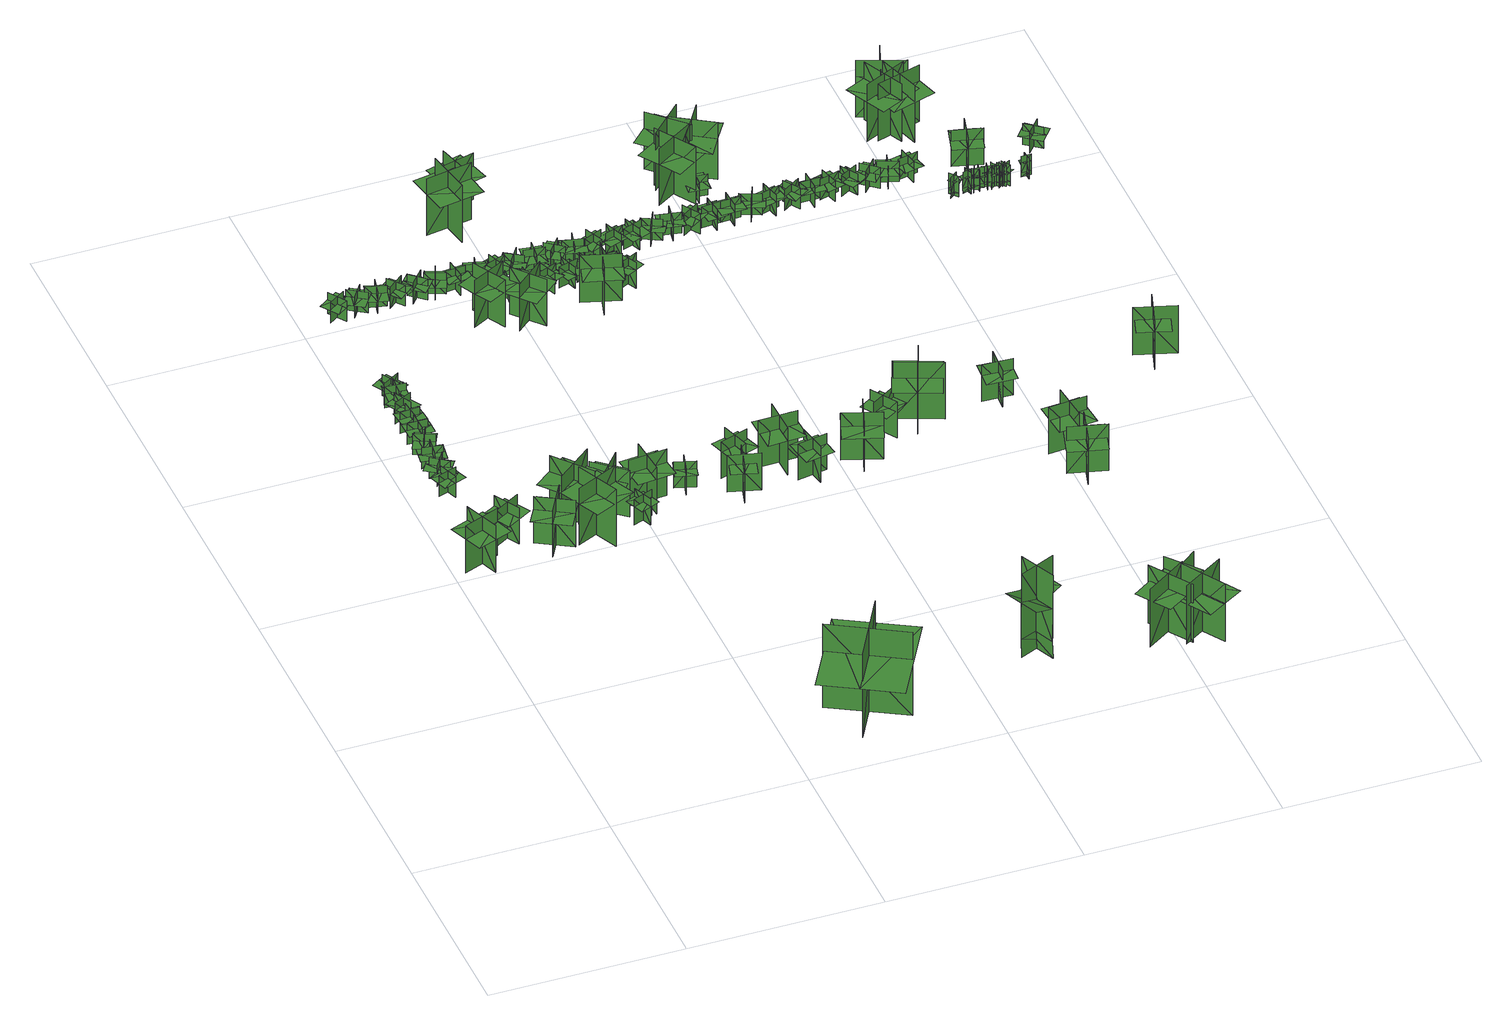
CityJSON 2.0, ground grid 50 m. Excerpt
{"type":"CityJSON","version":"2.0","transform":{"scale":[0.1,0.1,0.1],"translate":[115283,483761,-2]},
"CityObjects":{
"tree1":{"type":"SolitaryVegetationObject","geometry":[{"type":"MultiSurface","lod":"1","boundaries":[[[0,1,2]],[[0,2,3]],[[4,5,6]],[[4,6,7]],[[8,9,10]],[[8,10,11]],[[8,11,12]],[[8,12,13]]]}]},
"tree2":{"type":"SolitaryVegetationObject","geometry":[{"type":"MultiSurface","lod":"1","boundaries":[[[14,15,16]],[[14,16,17]],[[18,19,20]],[[18,20,21]],[[22,23,24]],[[22,24,25]],[[22,25,26]],[[22,26,27]]]}]},
"tree3":{"type":"SolitaryVegetationObject","geometry":[{"type":"MultiSurface","lod":"1","boundaries":[[[28,29,30]],[[28,30,31]],[[32,33,34]],[[32,34,35]],[[36,37,38]],[[36,38,39]],[[36,39,40]],[[36,40,41]]]}]},
"tree4":{"type":"SolitaryVegetationObject","geometry":[{"type":"MultiSurface","lod":"1","boundaries":[[[42,43,44]],[[42,44,45]],[[46,47,48]],[[46,48,49]],[[50,51,52]],[[50,52,53]],[[50,53,54]],[[50,54,55]]]}]},
"tree5":{"type":"SolitaryVegetationObject","geometry":[{"type":"MultiSurface","lod":"1","boundaries":[[[56,57,58]],[[56,58,59]],[[60,61,62]],[[60,62,63]],[[64,65,66]],[[64,66,67]],[[64,67,68]],[[64,68,69]]]}]},
"tree6":{"type":"SolitaryVegetationObject","geometry":[{"type":"MultiSurface","lod":"1","boundaries":[[[70,71,72]],[[70,72,73]],[[74,75,76]],[[74,76,77]],[[78,79,80]],[[78,80,81]],[[78,81,82]],[[78,82,83]]]}]},
"tree7":{"type":"SolitaryVegetationObject","geometry":[{"type":"MultiSurface","lod":"1","boundaries":[[[84,85,86]],[[84,86,87]],[[88,89,90]],[[88,90,91]],[[92,93,94]],[[92,94,95]],[[92,95,96]],[[92,96,97]]]}]},
"tree8":{"type":"SolitaryVegetationObject","geometry":[{"type":"MultiSurface","lod":"1","boundaries":[[[98,99,100]],[[98,100,101]],[[102,103,104]],[[102,104,105]],[[106,107,108]],[[106,108,109]],[[106,109,110]],[[106,110,111]]]}]},
"tree9":{"type":"SolitaryVegetationObject","geometry":[{"type":"MultiSurface","lod":"1","boundaries":[[[112,113,114]],[[112,114,115]],[[116,117,118]],[[116,118,119]],[[120,121,122]],[[120,122,123]],[[120,123,124]],[[120,124,125]]]}]},
"tree10":{"type":"SolitaryVegetationObject","geometry":[{"type":"MultiSurface","lod":"1","boundaries":[[[126,127,128]],[[126,128,129]],[[130,131,132]],[[130,132,133]],[[134,135,136]],[[134,136,137]],[[134,137,138]],[[134,138,139]]]}]},
"tree11":{"type":"SolitaryVegetationObject","geometry":[{"type":"MultiSurface","lod":"1","boundaries":[[[140,141,142]],[[140,142,143]],[[144,145,146]],[[144,146,147]],[[148,149,150]],[[148,150,151]],[[148,151,152]],[[148,152,153]]]}]},
"tree12":{"type":"SolitaryVegetationObject","geometry":[{"type":"MultiSurface","lod":"1","boundaries":[[[154,155,156]],[[154,156,157]],[[158,159,160]],[[158,160,161]],[[162,163,164]],[[162,164,165]],[[162,165,166]],[[162,166,167]]]}]},
"tree13":{"type":"SolitaryVegetationObject","geometry":[{"type":"MultiSurface","lod":"1","boundaries":[[[168,169,170]],[[168,170,171]],[[172,173,174]],[[172,174,175]],[[176,177,178]],[[176,178,179]],[[176,179,180]],[[176,180,181]]]}]},
"tree14":{"type":"SolitaryVegetationObject","geometry":[{"type":"MultiSurface","lod":"1","boundaries":[[[182,183,184]],[[182,184,185]],[[186,187,188]],[[186,188,189]],[[190,191,192]],[[190,192,193]],[[190,193,194]],[[190,194,195]]]}]},
"tree15":{"type":"SolitaryVegetationObject","geometry":[{"type":"MultiSurface","lod":"1","boundaries":[[[196,197,198]],[[196,198,199]],[[200,201,202]],[[200,202,203]],[[204,205,206]],[[204,206,207]],[[204,207,208]],[[204,208,209]]]}]},
"tree16":{"type":"SolitaryVegetationObject","geometry":[{"type":"MultiSurface","lod":"1","boundaries":[[[210,211,212]],[[210,212,213]],[[214,215,216]],[[214,216,217]],[[218,219,220]],[[218,220,221]],[[218,221,222]],[[218,222,223]]]}]},
"tree17":{"type":"SolitaryVegetationObject","geometry":[{"type":"MultiSurface","lod":"1","boundaries":[[[224,225,226]],[[224,226,227]],[[228,229,230]],[[228,230,231]],[[232,233,234]],[[232,234,235]],[[232,235,236]],[[232,236,237]]]}]},
"tree18":{"type":"SolitaryVegetationObject","geometry":[{"type":"MultiSurface","lod":"1","boundaries":[[[238,239,240]],[[238,240,241]],[[242,243,244]],[[242,244,245]],[[246,247,248]],[[246,248,249]],[[246,249,250]],[[246,250,251]]]}]},
"tree19":{"type":"SolitaryVegetationObject","geometry":[{"type":"MultiSurface","lod":"1","boundaries":[[[252,253,254]],[[252,254,255]],[[256,257,258]],[[256,258,259]],[[260,261,262]],[[260,262,263]],[[260,263,264]],[[260,264,265]]]}]},
"tree20":{"type":"SolitaryVegetationObject","geometry":[{"type":"MultiSurface","lod":"1","boundaries":[[[266,267,268]],[[266,268,269]],[[270,271,272]],[[270,272,273]],[[274,275,276]],[[274,276,277]],[[274,277,278]],[[274,278,279]]]}]},
"tree21":{"type":"SolitaryVegetationObject","geometry":[{"type":"MultiSurface","lod":"1","boundaries":[[[280,281,282]],[[280,282,283]],[[284,285,286]],[[284,286,287]],[[288,289,290]],[[288,290,291]],[[288,291,292]],[[288,292,293]]]}]},
"tree22":{"type":"SolitaryVegetationObject","geometry":[{"type":"MultiSurface","lod":"1","boundaries":[[[294,295,296]],[[294,296,297]],[[298,299,300]],[[298,300,301]],[[302,303,304]],[[302,304,305]],[[302,305,306]],[[302,306,307]]]}]},
"tree23":{"type":"SolitaryVegetationObject","geometry":[{"type":"MultiSurface","lod":"1","boundaries":[[[308,309,310]],[[308,310,311]],[[312,313,314]],[[312,314,315]],[[316,317,318]],[[316,318,319]],[[316,319,320]],[[316,320,321]]]}]},
"tree24":{"type":"SolitaryVegetationObject","geometry":[{"type":"MultiSurface","lod":"1","boundaries":[[[322,323,324]],[[322,324,325]],[[326,327,328]],[[326,328,329]],[[330,331,332]],[[330,332,333]],[[330,333,334]],[[330,334,335]]]}]},
"tree25":{"type":"SolitaryVegetationObject","geometry":[{"type":"MultiSurface","lod":"1","boundaries":[[[336,337,338]],[[336,338,339]],[[340,341,342]],[[340,342,343]],[[344,345,346]],[[344,346,347]],[[344,347,348]],[[344,348,349]]]}]},
"tree26":{"type":"SolitaryVegetationObject","geometry":[{"type":"MultiSurface","lod":"1","boundaries":[[[350,351,352]],[[350,352,353]],[[354,355,356]],[[354,356,357]],[[358,359,360]],[[358,360,361]],[[358,361,362]],[[358,362,363]]]}]},
"tree27":{"type":"SolitaryVegetationObject","geometry":[{"type":"MultiSurface","lod":"1","boundaries":[[[364,365,366]],[[364,366,367]],[[368,369,370]],[[368,370,371]],[[372,373,374]],[[372,374,375]],[[372,375,376]],[[372,376,377]]]}]},
"tree28":{"type":"SolitaryVegetationObject","geometry":[{"type":"MultiSurface","lod":"1","boundaries":[[[378,379,380]],[[378,380,381]],[[382,383,384]],[[382,384,385]],[[386,387,388]],[[386,388,389]],[[386,389,390]],[[386,390,391]]]}]},
"tree29":{"type":"SolitaryVegetationObject","geometry":[{"type":"MultiSurface","lod":"1","boundaries":[[[392,393,394]],[[392,394,395]],[[396,397,398]],[[396,398,399]],[[400,401,402]],[[400,402,403]],[[400,403,404]],[[400,404,405]]]}]},
"tree30":{"type":"SolitaryVegetationObject","geometry":[{"type":"MultiSurface","lod":"1","boundaries":[[[406,407,408]],[[406,408,409]],[[410,411,412]],[[410,412,413]],[[414,415,416]],[[414,416,417]],[[414,418,419]],[[414,419,415]]]}]},
"tree31":{"type":"SolitaryVegetationObject","geometry":[{"type":"MultiSurface","lod":"1","boundaries":[[[420,421,422]],[[420,422,423]],[[424,425,426]],[[424,426,427]],[[428,429,430]],[[428,430,431]],[[428,431,432]],[[428,432,433]]]}]},
"tree32":{"type":"SolitaryVegetationObject","geometry":[{"type":"MultiSurface","lod":"1","boundaries":[[[434,435,436]],[[434,436,437]],[[438,439,440]],[[438,440,441]],[[442,443,444]],[[442,444,445]],[[442,445,446]],[[442,446,447]]]}]},
"tree33":{"type":"SolitaryVegetationObject","geometry":[{"type":"MultiSurface","lod":"1","boundaries":[[[448,449,450]],[[448,450,451]],[[452,453,454]],[[452,454,455]],[[456,457,458]],[[456,458,459]],[[456,459,460]],[[456,460,461]]]}]},
"tree34":{"type":"SolitaryVegetationObject","geometry":[{"type":"MultiSurface","lod":"1","boundaries":[[[462,463,464]],[[462,464,465]],[[466,467,468]],[[466,468,469]],[[470,471,472]],[[470,472,473]],[[470,473,474]],[[470,474,475]]]}]},
"tree35":{"type":"SolitaryVegetationObject","geometry":[{"type":"MultiSurface","lod":"1","boundaries":[[[476,477,478]],[[476,478,479]],[[480,481,482]],[[480,482,483]],[[484,485,486]],[[484,486,487]],[[484,487,488]],[[484,488,489]]]}]},
"tree36":{"type":"SolitaryVegetationObject","geometry":[{"type":"MultiSurface","lod":"1","boundaries":[[[490,491,492]],[[490,492,493]],[[494,495,496]],[[494,496,497]],[[498,499,500]],[[498,500,501]],[[498,501,502]],[[498,502,503]]]}]},
"tree37":{"type":"SolitaryVegetationObject","geometry":[{"type":"MultiSurface","lod":"1","boundaries":[[[504,505,506]],[[504,506,507]],[[508,509,510]],[[508,510,511]],[[512,513,514]],[[512,514,515]],[[512,515,516]],[[512,516,517]]]}]},
"tree38":{"type":"SolitaryVegetationObject","geometry":[{"type":"MultiSurface","lod":"1","boundaries":[[[518,519,520]],[[518,520,521]],[[522,523,524]],[[522,524,525]],[[526,527,528]],[[526,528,529]],[[526,529,530]],[[526,530,531]]]}]},
"tree39":{"type":"SolitaryVegetationObject","geometry":[{"type":"MultiSurface","lod":"1","boundaries":[[[532,533,534]],[[532,534,535]],[[536,537,538]],[[536,538,539]],[[540,541,542]],[[540,542,543]],[[540,543,544]],[[540,544,545]]]}]},
"tree40":{"type":"SolitaryVegetationObject","geometry":[{"type":"MultiSurface","lod":"1","boundaries":[[[546,547,548]],[[546,548,549]],[[550,551,552]],[[550,552,553]],[[554,555,556]],[[554,556,557]],[[554,557,558]],[[554,558,559]]]}]},
"tree41":{"type":"SolitaryVegetationObject","geometry":[{"type":"MultiSurface","lod":"1","boundaries":[[[560,561,562]],[[560,562,563]],[[564,565,566]],[[564,566,567]],[[568,569,570]],[[568,570,571]],[[568,571,572]],[[568,572,573]]]}]},
"tree42":{"type":"SolitaryVegetationObject","geometry":[{"type":"MultiSurface","lod":"1","boundaries":[[[574,575,576]],[[574,576,577]],[[578,579,580]],[[578,580,581]],[[582,583,579]],[[582,579,578]],[[584,585,575]],[[584,575,574]],[[586,587,588]],[[586,588,589]],[[590,591,592]],[[590,592,593]]]}]},
"tree43":{"type":"SolitaryVegetationObject","geometry":[{"type":"MultiSurface","lod":"1","boundaries":[[[594,595,596]],[[594,596,597]],[[598,599,600]],[[598,600,601]],[[602,603,604]],[[602,604,605]],[[602,605,606]],[[602,606,607]]]}]},
"tree44":{"type":"SolitaryVegetationObject","geometry":[{"type":"MultiSurface","lod":"1","boundaries":[[[608,609,610]],[[608,610,611]],[[612,613,614]],[[612,614,615]],[[616,617,618]],[[616,618,619]],[[616,619,620]],[[616,620,621]]]}]},
"tree45":{"type":"SolitaryVegetationObject","geometry":[{"type":"MultiSurface","lod":"1","boundaries":[[[622,623,624]],[[622,624,625]],[[626,627,628]],[[626,628,629]],[[630,631,632]],[[630,632,633]],[[630,633,634]],[[630,634,635]]]}]},
"tree46":{"type":"SolitaryVegetationObject","geometry":[{"type":"MultiSurface","lod":"1","boundaries":[[[636,637,638]],[[636,638,639]],[[640,641,642]],[[640,642,643]],[[644,645,646]],[[644,646,647]],[[644,647,648]],[[644,648,649]]]}]},
"tree47":{"type":"SolitaryVegetationObject","geometry":[{"type":"MultiSurface","lod":"1","boundaries":[[[650,651,652]],[[650,652,653]],[[654,655,656]],[[654,656,657]],[[658,659,660]],[[658,660,661]],[[658,661,662]],[[658,662,663]]]}]},
"tree48":{"type":"SolitaryVegetationObject","geometry":[{"type":"MultiSurface","lod":"1","boundaries":[[[664,665,666]],[[664,666,667]],[[668,669,670]],[[668,670,671]],[[672,673,674]],[[672,674,675]],[[672,675,676]],[[672,676,677]]]}]},
"tree49":{"type":"SolitaryVegetationObject","geometry":[{"type":"MultiSurface","lod":"1","boundaries":[[[678,679,680]],[[678,680,681]],[[682,683,684]],[[682,684,685]],[[686,687,688]],[[686,688,689]],[[686,689,690]],[[686,690,691]]]}]},
"tree50":{"type":"SolitaryVegetationObject","geometry":[{"type":"MultiSurface","lod":"1","boundaries":[[[692,693,694]],[[692,694,695]],[[696,697,698]],[[696,698,699]],[[700,701,702]],[[700,702,703]],[[700,703,704]],[[700,704,705]]]}]},
"tree51":{"type":"SolitaryVegetationObject","geometry":[{"type":"MultiSurface","lod":"1","boundaries":[[[706,707,708]],[[706,708,709]],[[710,711,712]],[[710,712,713]],[[714,715,716]],[[714,716,717]],[[714,717,718]],[[714,718,719]]]}]},
"tree52":{"type":"SolitaryVegetationObject","geometry":[{"type":"MultiSurface","lod":"1","boundaries":[[[720,721,722]],[[720,722,723]],[[724,725,726]],[[724,726,727]],[[728,729,730]],[[728,730,731]],[[728,731,732]],[[728,732,733]]]}]},
"tree53":{"type":"SolitaryVegetationObject","geometry":[{"type":"MultiSurface","lod":"1","boundaries":[[[734,735,736]],[[734,736,737]],[[738,739,740]],[[738,740,741]],[[742,743,744]],[[742,744,745]],[[742,745,746]],[[742,746,747]]]}]},
"tree54":{"type":"SolitaryVegetationObject","geometry":[{"type":"MultiSurface","lod":"1","boundaries":[[[748,749,750]],[[748,750,751]],[[752,753,754]],[[752,754,755]],[[756,757,758]],[[756,758,759]],[[756,759,760]],[[756,760,761]]]}]},
"tree55":{"type":"SolitaryVegetationObject","geometry":[{"type":"MultiSurface","lod":"1","boundaries":[[[762,763,764]],[[762,764,765]],[[766,767,768]],[[766,768,769]],[[770,771,772]],[[770,772,773]],[[770,773,774]],[[770,774,775]]]}]},
"tree56":{"type":"SolitaryVegetationObject","geometry":[{"type":"MultiSurface","lod":"1","boundaries":[[[776,777,778]],[[776,778,779]],[[780,781,782]],[[780,782,783]],[[784,785,786]],[[784,786,787]],[[784,787,788]],[[784,788,789]]]}]},
"tree57":{"type":"SolitaryVegetationObject","geometry":[{"type":"MultiSurface","lod":"1","boundaries":[[[790,791,792]],[[790,792,793]],[[794,795,796]],[[794,796,797]],[[798,799,800]],[[798,800,801]],[[798,802,803]],[[798,803,799]]]}]},
"tree58":{"type":"SolitaryVegetationObject","geometry":[{"type":"MultiSurface","lod":"1","boundaries":[[[804,805,806]],[[804,806,807]],[[808,809,810]],[[808,810,811]],[[812,813,814]],[[812,814,815]],[[812,815,816]],[[812,816,817]]]}]},
"tree59":{"type":"SolitaryVegetationObject","geometry":[{"type":"MultiSurface","lod":"1","boundaries":[[[818,819,820]],[[818,820,821]],[[822,823,824]],[[822,824,825]],[[826,827,828]],[[826,828,829]],[[826,829,830]],[[826,830,831]]]}]},
"tree60":{"type":"SolitaryVegetationObject","geometry":[{"type":"MultiSurface","lod":"1","boundaries":[[[832,833,834]],[[832,834,835]],[[836,837,838]],[[836,838,839]],[[840,841,842]],[[840,842,843]],[[840,841,844]],[[840,844,845]]]}]},
"tree61":{"type":"SolitaryVegetationObject","geometry":[{"type":"MultiSurface","lod":"1","boundaries":[[[846,847,848]],[[846,848,849]],[[850,851,852]],[[850,852,853]],[[854,855,856]],[[854,856,857]],[[854,857,858]],[[854,858,859]]]}]},
"tree62":{"type":"SolitaryVegetationObject","geometry":[{"type":"MultiSurface","lod":"1","boundaries":[[[860,861,862]],[[860,862,863]],[[864,865,866]],[[864,866,867]],[[868,869,870]],[[868,870,871]],[[868,869,872]],[[868,872,873]]]}]},
"tree63":{"type":"SolitaryVegetationObject","geometry":[{"type":"MultiSurface","lod":"1","boundaries":[[[874,875,876]],[[874,876,877]],[[878,879,880]],[[878,880,881]],[[882,883,884]],[[882,884,885]],[[882,885,886]],[[882,886,887]]]}]},
"tree64":{"type":"SolitaryVegetationObject","geometry":[{"type":"MultiSurface","lod":"1","boundaries":[[[888,889,890]],[[888,890,891]],[[892,893,894]],[[892,894,895]],[[896,897,898]],[[896,898,899]],[[896,899,900]],[[896,900,901]]]}]},
"tree65":{"type":"SolitaryVegetationObject","geometry":[{"type":"MultiSurface","lod":"1","boundaries":[[[902,903,904]],[[902,904,905]],[[906,907,908]],[[906,908,909]],[[910,911,912]],[[910,912,913]],[[910,913,914]],[[910,914,915]]]}]},
"tree66":{"type":"SolitaryVegetationObject","geometry":[{"type":"MultiSurface","lod":"1","boundaries":[[[916,917,918]],[[916,918,919]],[[920,921,922]],[[920,922,923]],[[924,925,926]],[[924,926,927]],[[924,927,928]],[[924,928,929]]]}]},
"tree67":{"type":"SolitaryVegetationObject","geometry":[{"type":"MultiSurface","lod":"1","boundaries":[[[930,931,932]],[[930,932,933]],[[934,935,936]],[[934,936,937]],[[938,939,940]],[[938,940,941]],[[938,941,942]],[[938,942,943]]]}]},
"tree68":{"type":"SolitaryVegetationObject","geometry":[{"type":"MultiSurface","lod":"1","boundaries":[[[944,945,946]],[[944,946,947]],[[948,949,950]],[[948,950,951]],[[952,953,954]],[[952,954,955]],[[952,955,956]],[[952,956,957]]]}]},
"tree69":{"type":"SolitaryVegetationObject","geometry":[{"type":"MultiSurface","lod":"1","boundaries":[[[958,959,960]],[[958,960,961]],[[962,963,964]],[[962,964,965]],[[966,967,968]],[[966,968,969]],[[966,969,970]],[[966,970,971]]]}]},
"tree70":{"type":"SolitaryVegetationObject","geometry":[{"type":"MultiSurface","lod":"1","boundaries":[[[972,973,974]],[[972,974,975]],[[976,977,978]],[[976,978,979]],[[980,981,982]],[[980,982,983]],[[980,983,984]],[[980,984,985]]]}]},
"tree71":{"type":"SolitaryVegetationObject","geometry":[{"type":"MultiSurface","lod":"1","boundaries":[[[986,987,988]],[[986,988,989]],[[990,991,992]],[[990,992,993]],[[994,995,996]],[[994,996,997]],[[994,997,998]],[[994,998,999]]]}]},
"tree72":{"type":"SolitaryVegetationObject","geometry":[{"type":"MultiSurface","lod":"1","boundaries":[[[1000,1001,1002]],[[1000,1002,1003]],[[1004,1005,1006]],[[1004,1006,1007]],[[1008,1009,1010]],[[1008,1010,1011]],[[1008,1011,1012]],[[1008,1012,1013]]]}]},
"tree73":{"type":"SolitaryVegetationObject","geometry":[{"type":"MultiSurface","lod":"1","boundaries":[[[1014,1015,1016]],[[1014,1016,1017]],[[1018,1019,1020]],[[1018,1020,1021]],[[1022,1023,1024]],[[1022,1024,1025]],[[1022,1025,1026]],[[1022,1026,1027]]]}]},
"tree74":{"type":"SolitaryVegetationObject","geometry":[{"type":"MultiSurface","lod":"1","boundaries":[[[1028,1029,1030]],[[1028,1030,1031]],[[1032,1033,1034]],[[1032,1034,1035]],[[1036,1037,1038]],[[1036,1038,1039]],[[1036,1039,1040]],[[1036,1040,1041]]]}]},
"tree75":{"type":"SolitaryVegetationObject","geometry":[{"type":"MultiSurface","lod":"1","boundaries":[[[1042,1043,1044]],[[1042,1044,1045]],[[1046,1047,1048]],[[1046,1048,1049]],[[1050,1051,1052]],[[1050,1052,1053]],[[1050,1053,1054]],[[1050,1054,1055]]]}]},
"tree76":{"type":"SolitaryVegetationObject","geometry":[{"type":"MultiSurface","lod":"1","boundaries":[[[1056,1057,1058]],[[1056,1058,1059]],[[1060,1061,1062]],[[1060,1062,1063]],[[1064,1065,1066]],[[1064,1066,1067]],[[1064,1067,1068]],[[1064,1068,1069]]]}]},
"tree77":{"type":"SolitaryVegetationObject","geometry":[{"type":"MultiSurface","lod":"1","boundaries":[[[1070,1071,1072]],[[1070,1072,1073]],[[1074,1075,1076]],[[1074,1076,1077]],[[1078,1079,1080]],[[1078,1080,1081]],[[1078,1081,1082]],[[1078,1082,1083]]]}]},
"tree78":{"type":"SolitaryVegetationObject","geometry":[{"type":"MultiSurface","lod":"1","boundaries":[[[1084,1085,1086]],[[1084,1086,1087]],[[1088,1089,1090]],[[1088,1090,1091]],[[1092,1093,1094]],[[1092,1094,1095]],[[1092,1095,1096]],[[1092,1096,1097]]]}]},
"tree79":{"type":"SolitaryVegetationObject","geometry":[{"type":"MultiSurface","lod":"1","boundaries":[[[1098,1099,1100]],[[1098,1100,1101]],[[1102,1103,1104]],[[1102,1104,1105]],[[1106,1107,1108]],[[1106,1108,1109]],[[1106,1109,1110]],[[1106,1110,1111]]]}]},
"tree80":{"type":"SolitaryVegetationObject","geometry":[{"type":"MultiSurface","lod":"1","boundaries":[[[1112,1113,1114]],[[1112,1114,1115]],[[1116,1117,1118]],[[1116,1118,1119]],[[1120,1121,1122]],[[1120,1122,1123]],[[1120,1123,1124]],[[1120,1124,1125]]]}]},
"tree81":{"type":"SolitaryVegetationObject","geometry":[{"type":"MultiSurface","lod":"1","boundaries":[[[1126,1127,1128]],[[1126,1128,1129]],[[1130,1131,1132]],[[1130,1132,1133]],[[1134,1135,1136]],[[1134,1136,1137]],[[1134,1138,1139]],[[1134,1139,1135]]]}]},
"tree82":{"type":"SolitaryVegetationObject","geometry":[{"type":"MultiSurface","lod":"1","boundaries":[[[1140,1141,1142]],[[1140,1142,1143]],[[1144,1145,1146]],[[1144,1146,1147]],[[1148,1149,1145]],[[1148,1145,1144]],[[1150,1151,1141]],[[1150,1141,1140]],[[1152,1153,1154]],[[1152,1154,1155]],[[1156,1157,1158]],[[1156,1158,1159]]]}]},
"tree83":{"type":"SolitaryVegetationObject","geometry":[{"type":"MultiSurface","lod":"1","boundaries":[[[1160,1161,1162]],[[1160,1162,1163]],[[1164,1165,1166]],[[1164,1166,1167]],[[1168,1169,1170]],[[1168,1170,1171]],[[1168,1171,1172]],[[1168,1172,1173]]]}]},
"tree84":{"type":"SolitaryVegetationObject","geometry":[{"type":"MultiSurface","lod":"1","boundaries":[[[1174,1175,1176]],[[1174,1176,1177]],[[1178,1179,1180]],[[1178,1180,1181]],[[1182,1183,1179]],[[1182,1179,1178]],[[1184,1185,1175]],[[1184,1175,1174]],[[1186,1187,1188]],[[1186,1188,1189]],[[1190,1191,1192]],[[1190,1192,1193]]]}]},
"tree85":{"type":"SolitaryVegetationObject","geometry":[{"type":"MultiSurface","lod":"1","boundaries":[[[1194,1195,1196]],[[1194,1196,1197]],[[1198,1199,1200]],[[1198,1200,1201]],[[1202,1203,1204]],[[1202,1204,1205]],[[1202,1205,1206]],[[1202,1206,1207]]]}]},
"tree86":{"type":"SolitaryVegetationObject","geometry":[{"type":"MultiSurface","lod":"1","boundaries":[[[1208,1209,1210]],[[1208,1210,1211]],[[1212,1213,1214]],[[1212,1214,1215]],[[1216,1217,1218]],[[1216,1218,1219]],[[1216,1219,1220]],[[1216,1220,1221]]]}]},
"tree87":{"type":"SolitaryVegetationObject","geometry":[{"type":"MultiSurface","lod":"1","boundaries":[[[1222,1223,1224]],[[1222,1224,1225]],[[1226,1227,1228]],[[1226,1228,1229]],[[1230,1231,1227]],[[1230,1227,1226]],[[1232,1233,1223]],[[1232,1223,1222]],[[1234,1235,1236]],[[1234,1236,1237]],[[1238,1239,1240]],[[1238,1240,1241]]]}]},
"tree88":{"type":"SolitaryVegetationObject","geometry":[{"type":"MultiSurface","lod":"1","boundaries":[[[1242,1243,1244]],[[1242,1244,1245]],[[1246,1247,1248]],[[1246,1248,1249]],[[1250,1251,1247]],[[1250,1247,1246]],[[1252,1253,1243]],[[1252,1243,1242]],[[1254,1255,1256]],[[1254,1256,1257]],[[1258,1259,1260]],[[1258,1260,1261]]]}]},
"tree89":{"type":"SolitaryVegetationObject","geometry":[{"type":"MultiSurface","lod":"1","boundaries":[[[1262,1263,1264]],[[1262,1264,1265]],[[1266,1267,1268]],[[1266,1268,1269]],[[1270,1271,1267]],[[1270,1267,1266]],[[1272,1273,1263]],[[1272,1263,1262]],[[1274,1275,1276]],[[1274,1276,1277]],[[1278,1279,1280]],[[1278,1280,1281]]]}]},
"tree90":{"type":"SolitaryVegetationObject","geometry":[{"type":"MultiSurface","lod":"1","boundaries":[[[1282,1283,1284]],[[1282,1284,1285]],[[1286,1287,1288]],[[1286,1288,1289]],[[1290,1291,1287]],[[1290,1287,1286]],[[1292,1293,1283]],[[1292,1283,1282]],[[1294,1295,1296]],[[1294,1296,1297]],[[1298,1299,1300]],[[1298,1300,1301]]]}]},
"tree91":{"type":"SolitaryVegetationObject","geometry":[{"type":"MultiSurface","lod":"1","boundaries":[[[1302,1303,1304]],[[1302,1304,1305]],[[1306,1307,1308]],[[1306,1308,1309]],[[1310,1311,1312]],[[1310,1312,1313]],[[1310,1313,1314]],[[1310,1314,1315]]]}]},
"tree92":{"type":"SolitaryVegetationObject","geometry":[{"type":"MultiSurface","lod":"1","boundaries":[[[1316,1317,1318]],[[1316,1318,1319]],[[1320,1321,1322]],[[1320,1322,1323]],[[1324,1325,1321]],[[1324,1321,1320]],[[1326,1327,1317]],[[1326,1317,1316]],[[1328,1329,1330]],[[1328,1330,1331]],[[1332,1333,1334]],[[1332,1334,1335]]]}]},
"tree93":{"type":"SolitaryVegetationObject","geometry":[{"type":"MultiSurface","lod":"1","boundaries":[[[1336,1337,1338]],[[1336,1338,1339]],[[1340,1341,1342]],[[1340,1342,1343]],[[1344,1345,1341]],[[1344,1341,1340]],[[1346,1347,1337]],[[1346,1337,1336]],[[1348,1349,1350]],[[1348,1350,1351]],[[1352,1353,1354]],[[1352,1354,1355]]]}]},
"tree94":{"type":"SolitaryVegetationObject","geometry":[{"type":"MultiSurface","lod":"1","boundaries":[[[1356,1357,1358]],[[1356,1358,1359]],[[1360,1361,1362]],[[1360,1362,1363]],[[1364,1365,1361]],[[1364,1361,1360]],[[1366,1367,1357]],[[1366,1357,1356]],[[1368,1369,1370]],[[1368,1370,1371]],[[1372,1373,1374]],[[1372,1374,1375]]]}]},
"tree95":{"type":"SolitaryVegetationObject","geometry":[{"type":"MultiSurface","lod":"1","boundaries":[[[1376,1377,1378]],[[1376,1378,1379]],[[1380,1381,1382]],[[1380,1382,1383]],[[1384,1385,1381]],[[1384,1381,1380]],[[1386,1387,1377]],[[1386,1377,1376]],[[1388,1389,1390]],[[1388,1390,1391]],[[1392,1393,1394]],[[1392,1394,1395]]]}]},
"tree96":{"type":"SolitaryVegetationObject","geometry":[{"type":"MultiSurface","lod":"1","boundaries":[[[1396,1397,1398]],[[1396,1398,1399]],[[1400,1401,1402]],[[1400,1402,1403]],[[1404,1405,1406]],[[1404,1406,1407]],[[1404,1407,1408]],[[1404,1408,1409]]]}]}
},
"vertices":[
[92,992,13],[56,1085,13],[56,1085,152],[92,992,152],[119,1052,13],[26,1016,13],[26,1016,152],[119,1052,152],[119,1052,113],[101,1098,113],[8,1063,113],[26,1016,113],[44,970,113],[137,1005,113],
[184,1076,11],[146,1143,11],[146,1143,118],[184,1076,118],[198,1126,11],[131,1087,11],[131,1087,118],[198,1126,118],[198,1126,88],[179,1159,88],[112,1121,88],[131,1087,88],[150,1053,88],[217,1092,88],
[90,1347,11],[90,1347,73],[108,1296,73],[108,1296,11],[122,1330,11],[122,1330,73],[74,1313,73],[74,1313,11],[130,1333,53],[121,1358,53],[61,1337,53],[69,1312,53],[78,1287,53],[139,1308,53],
[82,1349,12],[82,1349,74],[112,1394,74],[112,1394,12],[76,1385,12],[76,1385,74],[118,1356,74],[118,1356,12],[69,1389,54],[54,1367,54],[107,1331,54],[122,1354,54],[137,1376,54],[84,1412,54],
[93,1395,13],[93,1395,75],[101,1448,75],[101,1448,13],[72,1425,13],[72,1425,75],[123,1417,75],[123,1417,13],[64,1426,55],[60,1399,55],[124,1390,55],[128,1417,55],[132,1443,55],[68,1452,55],
[121,1459,14],[121,1459,76],[72,1482,76],[72,1482,14],[86,1448,14],[86,1448,76],[108,1494,76],[108,1494,14],[83,1441,56],[107,1429,56],[135,1487,56],[110,1499,56],[86,1510,56],[59,1452,56],
[100,1549,14],[100,1549,76],[100,1495,76],[100,1495,14],[125,1522,14],[125,1522,76],[73,1523,76],[73,1523,14],[133,1522,56],[133,1549,56],[69,1549,56],[69,1523,56],[69,1496,56],[133,1496,56],
[97,1597,13],[97,1597,75],[102,1544,75],[102,1544,13],[124,1574,13],[124,1574,75],[73,1569,75],[73,1569,13],[132,1575,55],[130,1601,55],[66,1595,55],[68,1568,55],[71,1542,55],[135,1548,55],
[239,1001,12],[288,1087,12],[288,1087,150],[239,1001,150],[303,1018,12],[217,1067,12],[217,1067,150],[303,1018,150],[303,1018,112],[328,1061,112],[241,1110,112],[217,1067,112],[192,1024,112],[279,975,112],
[123,1633,13],[123,1633,75],[76,1607,75],[76,1607,13],[112,1599,13],[112,1599,75],[87,1644,75],[87,1644,13],[116,1592,54],[140,1605,54],[108,1661,54],[85,1648,54],[62,1635,54],[93,1579,54],
[128,1671,12],[128,1671,74],[75,1675,74],[75,1675,12],[100,1648,12],[100,1648,74],[104,1699,74],[104,1699,12],[99,1640,54],[126,1638,54],[131,1702,54],[105,1704,54],[78,1706,54],[73,1642,54],
[80,1692,7],[80,1692,69],[125,1720,69],[125,1720,7],[89,1727,7],[89,1727,69],[116,1683,69],[116,1683,7],[84,1734,49],[62,1720,49],[95,1665,49],[118,1679,49],[141,1693,49],[107,1748,49],
[292,1081,9],[386,1158,9],[386,1158,178],[292,1081,178],[373,1073,9],[295,1166,9],[295,1166,178],[373,1073,178],[373,1073,131],[420,1112,131],[342,1205,131],[295,1166,131],[248,1128,131],[326,1034,131],
[342,1098,11],[393,987,11],[393,987,180],[342,1098,180],[314,1022,11],[424,1073,11],[424,1073,180],[314,1022,180],[314,1022,133],[339,967,133],[450,1018,133],[424,1073,133],[398,1128,133],[288,1077,133],
[82,2065,8],[82,2065,70],[112,2020,70],[112,2020,8],[117,2057,8],[117,2057,70],[75,2028,70],[75,2028,8],[124,2062,49],[109,2084,49],[56,2048,49],[71,2025,49],[86,2003,49],[139,2040,49],
[170,2031,9],[170,2031,71],[125,2061,71],[125,2061,9],[134,2025,9],[134,2025,71],[163,2067,71],[163,2067,9],[130,2018,51],[152,2003,51],[188,2056,51],[166,2071,51],[144,2086,51],[107,2033,51],
[388,1148,8],[464,1083,8],[464,1083,147],[388,1148,147],[393,1082,8],[458,1158,8],[458,1158,147],[393,1082,147],[393,1082,108],[431,1050,108],[495,1125,108],[458,1158,108],[420,1190,108],[355,1114,108],
[806,117,23],[806,117,271],[620,223,271],[620,223,23],[666,82,23],[666,82,271],[767,261,271],[767,261,23],[650,54,191],[743,1,191],[870,224,191],[777,277,191],[683,330,191],[557,107,191],
[496,1028,16],[475,1079,16],[475,1079,93],[496,1028,93],[511,1062,16],[459,1041,16],[459,1041,93],[511,1062,93],[511,1062,71],[500,1088,71],[449,1067,71],[459,1041,71],[470,1015,71],[521,1036,71],
[221,2039,10],[221,2039,72],[169,2052,72],[169,2052,10],[190,2021,10],[190,2021,72],[202,2071,72],[202,2071,10],[188,2013,51],[214,2006,51],[229,2069,51],[203,2075,51],[178,2082,51],[162,2020,51],
[225,2030,9],[225,2030,71],[266,2063,71],[266,2063,9],[229,2066,9],[229,2066,71],[261,2025,71],[261,2025,9],[224,2072,50],[203,2055,50],[243,2005,50],[264,2022,50],[285,2039,50],[245,2089,50],
[519,1171,9],[528,1071,9],[528,1071,147],[519,1171,147],[476,1120,9],[575,1129,9],[575,1129,147],[476,1120,147],[476,1120,108],[481,1070,108],[580,1079,108],[575,1129,108],[570,1179,108],[471,1169,108],
[282,2027,8],[282,2027,70],[316,2068,70],[316,2068,8],[280,2063,8],[280,2063,70],[319,2030,70],[319,2030,8],[273,2068,50],[256,2048,50],[305,2006,50],[323,2027,50],[340,2047,50],[291,2089,50],
[369,2037,7],[369,2037,69],[320,2057,69],[320,2057,7],[336,2024,7],[336,2024,69],[355,2072,69],[355,2072,7],[333,2016,49],[358,2007,49],[381,2066,49],[357,2076,49],[332,2086,49],[308,2026,49],
[630,1162,13],[616,1108,13],[616,1108,90],[630,1162,90],[598,1144,13],[651,1129,13],[651,1129,90],[598,1144,90],[598,1144,68],[591,1117,68],[644,1102,68],[651,1129,68],[659,1155,68],[606,1170,68],
[407,1962,3],[454,1874,3],[454,1874,142],[407,1962,142],[387,1898,3],[475,1945,3],[475,1945,142],[387,1898,142],[387,1898,103],[411,1854,103],[498,1901,103],[475,1945,103],[451,1989,103],[364,1942,103],
[393,2073,6],[393,2073,68],[399,2020,68],[399,2020,6],[421,2050,6],[421,2050,68],[369,2044,68],[369,2044,6],[428,2051,48],[425,2078,48],[362,2070,48],[365,2044,48],[368,2017,48],[432,2025,48],
[430,1989,8],[430,1989,70],[462,1946,70],[462,1946,8],[466,1983,8],[466,1983,70],[424,1952,70],[424,1952,8],[472,1988,50],[456,2009,50],[405,1971,50],[421,1949,50],[436,1928,50],[488,1966,50],
[422,2054,4],[422,2054,66],[474,2041,66],[474,2041,4],[453,2072,4],[453,2072,66],[440,2022,66],[440,2022,4],[455,2080,46],[429,2087,46],[413,2024,46],[439,2018,46],[465,2011,46],[481,2073,46],
[732,1027,16],[754,1106,16],[754,1106,125],[732,1027,125],[788,1060,16],[709,1081,16],[709,1081,125],[788,1060,125],[734,1034,97],[754,1106,97],[722,1115,97],[702,1042,97],[765,1025,97],[785,1098,97],
[480,1847,3],[556,1912,3],[556,1912,142],[480,1847,142],[546,1842,3],[482,1917,3],[482,1917,142],[546,1842,142],[546,1842,103],[584,1874,103],[519,1950,103],[482,1917,103],[444,1885,103],[509,1809,103],
[499,1994,9],[499,1994,71],[494,1940,71],[494,1940,9],[522,1965,9],[522,1965,71],[470,1970,71],[470,1970,9],[529,1965,51],[532,1991,51],[468,1997,51],[466,1971,51],[463,1944,51],[527,1938,51],
[789,1162,14],[715,1138,14],[715,1138,122],[789,1162,122],[743,1186,14],[767,1112,14],[767,1112,122],[743,1186,122],[743,1186,92],[706,1174,92],[730,1100,92],[767,1112,92],[804,1124,92],[780,1198,92],
[472,2038,5],[472,2038,67],[522,2057,67],[522,2057,5],[488,2071,5],[488,2071,67],[505,2023,67],[505,2023,5],[485,2078,46],[460,2069,46],[482,2009,46],[507,2018,46],[532,2027,46],[510,2088,46],
[519,1966,9],[519,1966,71],[572,1968,71],[572,1968,9],[543,1992,9],[543,1992,71],[546,1940,71],[546,1940,9],[543,2000,50],[516,1999,50],[519,1934,50],[546,1936,50],[573,1937,50],[570,2001,50],
[451,2325,9],[473,2205,9],[473,2205,178],[451,2325,178],[405,2259,9],[525,2280,9],[525,2280,178],[405,2259,178],[405,2259,131],[416,2199,131],[535,2221,131],[525,2280,131],[514,2340,131],[394,2319,131],
[558,2073,4],[558,2073,66],[529,2028,66],[529,2028,4],[565,2037,4],[565,2037,66],[521,2065,66],[521,2065,4],[571,2033,46],[586,2055,46],[532,2090,46],[518,2068,46],[503,2046,46],[557,2011,46],
[573,1961,7],[573,1961,69],[623,1981,69],[623,1981,7],[588,1994,7],[588,1994,69],[607,1946,69],[607,1946,7],[585,2002,49],[560,1992,49],[584,1932,49],[609,1942,49],[634,1952,49],[610,2012,49],
[492,2379,11],[518,2283,11],[518,2283,150],[492,2379,150],[459,2321,11],[555,2347,11],[555,2347,150],[459,2321,150],[459,2321,111],[472,2273,111],[568,2299,111],[555,2347,111],[542,2396,111],[446,2370,111],
[913,1152,11],[813,1149,11],[813,1149,150],[913,1152,150],[865,1197,11],[868,1098,11],[868,1098,150],[865,1197,150],[865,1197,111],[815,1196,111],[818,1096,111],[868,1098,111],[918,1099,111],[915,1199,111],
[569,2056,4],[569,2056,66],[622,2050,66],[622,2050,4],[598,2078,4],[598,2078,66],[592,2027,66],[592,2027,4],[599,2086,46],[572,2089,46],[565,2025,46],[591,2022,46],[618,2019,46],[625,2083,46],
[1190,203,75],[1148,298,75],[1150,299,269],[1192,204,269],[1219,276,75],[1124,235,75],[1124,234,269],[1219,276,269],[1219,276,23],[1124,234,23],[1192,204,23],[1150,299,23],[1191,204,170],[1149,299,170],[1101,277,189],[1143,183,189],[1155,286,200],[1187,215,200],[1223,231,211],[1191,302,211],
[928,1038,15],[914,1114,15],[914,1114,122],[928,1038,122],[958,1080,15],[881,1066,15],[881,1066,122],[958,1080,122],[958,1080,92],[951,1118,92],[875,1105,92],[881,1066,92],[888,1028,92],[964,1042,92],
[676,1980,6],[676,1980,68],[625,1964,68],[625,1964,6],[659,1949,6],[659,1949,68],[643,1998,68],[643,1998,6],[661,1941,48],[687,1949,48],[667,2010,48],[641,2002,48],[616,1994,48],[636,1933,48],
[625,2069,4],[625,2069,66],[668,2036,66],[668,2036,4],[661,2073,4],[661,2073,66],[630,2032,66],[630,2032,4],[666,2079,46],[645,2095,46],[606,2044,46],[627,2028,46],[648,2012,46],[687,2063,46],
[747,1871,3],[651,1899,3],[651,1899,142],[747,1871,142],[715,1930,3],[688,1834,3],[688,1834,142],[715,1930,142],[715,1930,103],[667,1944,103],[640,1848,103],[688,1834,103],[735,1820,103],[763,1916,103],
[703,1949,6],[703,1949,68],[689,2000,68],[689,2000,6],[672,1968,6],[672,1968,68],[722,1981,68],[722,1981,6],[664,1965,48],[671,1940,48],[733,1956,48],[726,1982,48],[720,2008,48],[658,1991,48],
[700,2078,4],[700,2078,66],[688,2026,66],[688,2026,4],[719,2048,4],[719,2048,66],[668,2059,66],[668,2059,4],[726,2046,46],[732,2072,46],[670,2086,46],[664,2060,46],[658,2034,46],[721,2020,46],
[747,1946,6],[747,1946,68],[745,2000,68],[745,2000,6],[721,1972,6],[721,1972,68],[773,1973,68],[773,1973,6],[713,1971,48],[714,1945,48],[778,1946,48],[777,1973,48],[777,2000,48],[712,1998,48],
[759,1912,4],[808,1937,4],[808,1937,81],[759,1912,81],[794,1900,4],[769,1950,4],[769,1950,81],[794,1900,81],[794,1900,59],[818,1913,59],[794,1962,59],[769,1950,59],[744,1937,59],[769,1888,59],
[735,2078,5],[735,2078,67],[756,2029,67],[756,2029,5],[768,2065,5],[768,2065,67],[721,2044,67],[721,2044,5],[776,2068,46],[765,2092,46],[706,2067,46],[717,2042,46],[728,2018,46],[786,2043,46],
[1038,1042,14],[1070,1136,14],[1070,1136,153],[1038,1042,153],[1098,1071,14],[1003,1103,14],[1003,1103,153],[1098,1071,153],[1098,1071,114],[1113,1119,114],[1019,1150,114],[1003,1103,114],[987,1056,114],[1082,1024,114],
[806,2030,5],[806,2030,67],[787,2080,67],[787,2080,5],[773,2046,5],[773,2046,67],[821,2064,67],[821,2064,5],[766,2043,47],[775,2018,47],[835,2040,47],[826,2065,47],[816,2090,47],[756,2068,47],
[870,2065,6],[870,2065,68],[819,2047,68],[819,2047,6],[854,2033,6],[854,2033,68],[836,2081,68],[836,2081,6],[856,2025,48],[882,2035,48],[860,2095,48],[835,2086,48],[809,2077,48],[831,2016,48],
[1115,1202,12],[1157,1136,12],[1157,1136,120],[1115,1202,120],[1104,1151,12],[1169,1193,12],[1169,1193,120],[1104,1151,120],[1104,1151,90],[1124,1119,90],[1190,1160,90],[1169,1193,90],[1148,1226,90],[1083,1184,90],
[906,2083,6],[906,2083,68],[882,2035,68],[882,2035,6],[917,2048,6],[917,2048,68],[871,2071,68],[871,2071,6],[924,2044,48],[936,2068,48],[879,2097,48],[867,2073,48],[855,2049,48],[912,2021,48],
[1421,165,21],[1529,237,21],[1529,237,193],[1421,165,193],[1522,146,21],[1450,253,21],[1450,253,193],[1522,146,193],[1431,171,149],[1529,237,149],[1501,280,149],[1402,213,149],[1459,128,149],[1558,194,149],
[939,2036,7],[939,2036,69],[948,2089,69],[948,2089,7],[918,2066,7],[918,2066,69],[969,2057,69],[969,2057,7],[910,2067,48],[906,2041,48],[969,2030,48],[974,2057,48],[978,2083,48],[915,2094,48],
[1176,1210,11],[1289,1165,11],[1289,1165,180],[1176,1210,180],[1208,1135,11],[1253,1248,11],[1253,1248,180],[1208,1135,180],[1208,1135,133],[1264,1112,133],[1309,1226,133],[1253,1248,133],[1196,1270,133],[1151,1157,133],
[1523,228,24],[1592,118,24],[1592,118,196],[1523,228,196],[1504,142,24],[1613,211,24],[1613,211,196],[1504,142,196],[1520,225,138],[1588,116,138],[1643,150,138],[1574,260,138],[1544,88,138],[1475,198,138],
[979,2082,7],[979,2082,69],[1007,2037,69],[1007,2037,7],[1014,2074,7],[1014,2074,69],[970,2046,69],[970,2046,7],[1021,2078,48],[1007,2101,48],[952,2067,48],[966,2044,48],[981,2021,48],[1035,2055,48],
[1582,300,22],[1500,233,22],[1500,233,163],[1582,300,163],[1510,307,22],[1578,225,22],[1578,225,163],[1510,307,163],[1579,303,116],[1498,235,116],[1532,195,116],[1613,262,116],[1471,268,116],[1552,336,116],
[1073,2064,6],[1073,2064,68],[1020,2059,68],[1020,2059,6],[1050,2037,6],[1050,2037,68],[1044,2088,68],[1044,2088,6],[1050,2029,48],[1077,2032,48],[1070,2095,48],[1044,2092,48],[1017,2090,48],[1024,2026,48],
[974,2251,8],[1039,2148,8],[1039,2148,177],[974,2251,177],[956,2172,8],[1058,2237,8],[1058,2237,177],[956,2172,177],[956,2172,130],[989,2120,130],[1091,2186,130],[1058,2237,130],[1026,2288,130],[923,2223,130],
[1054,2315,9],[969,2228,9],[969,2228,178],[1054,2315,178],[973,2315,9],[1060,2230,9],[1060,2230,178],[973,2315,178],[973,2315,130],[930,2271,130],[1017,2186,130],[1060,2230,130],[1102,2273,130],[1015,2358,130],
[1024,2176,7],[1024,2176,69],[1077,2171,69],[1077,2171,7],[1052,2198,7],[1052,2198,69],[1047,2147,69],[1047,2147,7],[1053,2206,49],[1026,2208,49],[1020,2145,49],[1047,2142,49],[1074,2140,49],[1079,2204,49],
[1094,2037,7],[1094,2037,69],[1092,2090,69],[1092,2090,7],[1068,2062,7],[1068,2062,69],[1119,2064,69],[1119,2064,7],[1060,2062,49],[1061,2035,49],[1125,2037,49],[1124,2064,49],[1123,2091,49],[1059,2089,49],
[1097,2297,9],[1031,2195,9],[1031,2195,178],[1097,2297,178],[1017,2280,9],[1120,2215,9],[1120,2215,178],[1017,2280,178],[1017,2280,131],[985,2229,131],[1087,2163,131],[1120,2215,131],[1153,2266,131],[1050,2331,131],
[1157,2087,7],[1157,2087,69],[1136,2037,69],[1136,2037,7],[1170,2053,7],[1170,2053,69],[1122,2073,69],[1122,2073,7],[1177,2050,49],[1188,2075,49],[1128,2099,49],[1118,2075,49],[1108,2050,49],[1167,2025,49],
[1482,872,8],[1578,847,8],[1578,847,146],[1482,872,146],[1515,815,8],[1540,911,8],[1540,911,146],[1515,815,146],[1515,815,107],[1563,802,107],[1588,898,107],[1540,911,107],[1492,924,107],[1466,828,107],
[1432,1159,12],[1436,1236,12],[1436,1236,120],[1432,1159,120],[1471,1193,12],[1393,1197,12],[1393,1197,120],[1471,1193,120],[1471,1193,89],[1473,1232,89],[1396,1236,89],[1393,1197,89],[1391,1159,89],[1469,1154,89],
[1568,964,10],[1469,955,10],[1469,955,148],[1568,964,148],[1518,1007,10],[1527,908,10],[1527,908,148],[1518,1007,148],[1518,1007,109],[1468,1003,109],[1477,903,109],[1527,908,109],[1576,913,109],[1567,1012,109],
[1199,2038,7],[1199,2038,69],[1186,2090,69],[1186,2090,7],[1168,2057,7],[1168,2057,69],[1218,2070,69],[1218,2070,7],[1160,2055,49],[1167,2029,49],[1229,2045,49],[1223,2071,49],[1216,2097,49],[1154,2081,49],
[1225,2050,7],[1225,2050,69],[1270,2080,69],[1270,2080,7],[1233,2086,7],[1233,2086,69],[1261,2043,69],[1261,2043,7],[1229,2092,49],[1206,2078,49],[1242,2024,49],[1264,2039,49],[1286,2054,49],[1251,2107,49],
[1294,2091,7],[1294,2091,69],[1295,2037,69],[1295,2037,7],[1320,2065,7],[1320,2065,69],[1268,2064,69],[1268,2064,7],[1328,2065,48],[1327,2092,48],[1263,2091,48],[1264,2064,48],[1264,2038,48],[1328,2039,48],
[1317,2059,6],[1317,2059,68],[1369,2074,68],[1369,2074,6],[1335,2090,6],[1335,2090,68],[1349,2041,68],[1349,2041,6],[1333,2098,48],[1308,2091,48],[1325,2029,48],[1350,2036,48],[1376,2043,48],[1359,2105,48],
[1416,2082,5],[1416,2082,67],[1370,2055,67],[1370,2055,5],[1407,2047,5],[1407,2047,67],[1380,2092,67],[1380,2092,5],[1411,2040,47],[1434,2054,47],[1401,2109,47],[1378,2096,47],[1355,2082,47],[1388,2027,47],
[1426,2086,5],[1426,2086,67],[1466,2051,67],[1466,2051,5],[1462,2088,5],[1462,2088,67],[1428,2049,67],[1428,2049,5],[1467,2094,46],[1447,2111,46],[1405,2063,46],[1425,2045,46],[1445,2028,46],[1487,2076,46],
[1466,2077,4],[1466,2077,66],[1517,2061,66],[1517,2061,4],[1498,2093,4],[1498,2093,66],[1483,2044,66],[1483,2044,4],[1500,2101,45],[1475,2109,45],[1456,2048,45],[1481,2040,45],[1507,2032,45],[1526,2093,45],
[1516,2066,5],[1516,2066,67],[1569,2077,67],[1569,2077,5],[1537,2096,5],[1537,2096,67],[1547,2045,67],[1547,2045,5],[1535,2104,46],[1509,2098,46],[1522,2035,46],[1548,2041,46],[1574,2046,46],[1561,2109,46],
[1816,1165,12],[1847,1267,12],[1847,1267,152],[1816,1165,152],[1890,1205,12],[1788,1236,12],[1788,1236,152],[1890,1205,152],[1819,1174,116],[1847,1267,116],[1806,1279,116],[1778,1186,116],[1859,1161,116],[1887,1255,116],
[1610,1978,15],[1627,1958,15],[1627,1958,64],[1610,1978,64],[1609,1959,16],[1628,1975,16],[1628,1975,64],[1608,1959,64],[1608,1959,3],[1628,1975,3],[1610,1978,3],[1627,1958,3],[1610,1978,39],[1627,1958,39],[1637,1967,44],[1620,1986,44],[1624,1961,47],[1612,1976,47],[1604,1969,50],[1617,1954,50],
[1499,2224,10],[1609,2276,10],[1609,2276,180],[1499,2224,180],[1575,2196,10],[1523,2306,10],[1523,2306,180],[1575,2196,180],[1575,2196,132],[1630,2223,132],[1578,2332,132],[1523,2306,132],[1468,2280,132],[1520,2170,132],
[1641,1967,17],[1666,1973,17],[1666,1973,66],[1641,1966,66],[1658,1957,17],[1651,1982,17],[1651,1982,66],[1658,1957,66],[1658,1957,4],[1651,1982,4],[1641,1966,4],[1666,1973,4],[1641,1966,41],[1666,1973,41],[1663,1986,46],[1638,1979,46],[1663,1972,49],[1644,1967,49],[1646,1957,51],[1665,1962,51],
[1602,2182,9],[1566,2298,9],[1566,2298,178],[1602,2182,178],[1641,2253,9],[1524,2218,9],[1524,2218,178],[1641,2253,178],[1641,2253,131],[1623,2311,131],[1506,2276,131],[1524,2218,131],[1542,2159,131],[1658,2195,131],
[1581,2355,9],[1539,2241,9],[1539,2241,178],[1581,2355,178],[1508,2322,9],[1622,2280,9],[1622,2280,178],[1508,2322,178],[1508,2322,131],[1487,2264,131],[1601,2222,131],[1622,2280,131],[1643,2337,131],[1529,2379,131],
[1657,1975,17],[1681,1964,17],[1680,1964,66],[1657,1975,66],[1664,1957,17],[1675,1980,17],[1675,1981,66],[1664,1957,66],[1664,1957,5],[1675,1981,5],[1657,1975,5],[1680,1964,5],[1657,1975,41],[1680,1964,41],[1686,1976,46],[1663,1987,46],[1677,1966,49],[1660,1974,49],[1656,1965,51],[1673,1957,51],
[1695,1967,17],[1670,1971,17],[1670,1971,66],[1695,1968,66],[1683,1983,18],[1680,1957,18],[1680,1957,66],[1684,1983,66],[1684,1983,5],[1680,1957,5],[1695,1968,5],[1670,1971,5],[1695,1967,41],[1670,1971,41],[1668,1958,46],[1694,1954,46],[1673,1970,49],[1692,1968,49],[1694,1978,52],[1674,1980,52],
[1689,1973,18],[1714,1967,18],[1714,1966,66],[1689,1972,66],[1699,1956,18],[1705,1981,18],[1705,1981,66],[1699,1956,66],[1699,1956,5],[1705,1981,5],[1689,1972,5],[1714,1966,5],[1689,1972,41],[1714,1966,41],[1717,1979,46],[1692,1985,46],[1711,1967,49],[1692,1972,49],[1689,1962,52],[1708,1958,52],
[1718,1980,17],[1709,1956,17],[1709,1956,65],[1717,1981,65],[1700,1972,17],[1724,1964,17],[1724,1964,65],[1700,1972,65],[1700,1972,4],[1724,1964,4],[1717,1981,4],[1709,1956,4],[1717,1981,40],[1709,1956,40],[1721,1952,45],[1730,1976,45],[1710,1959,48],[1716,1978,48],[1707,1981,51],[1701,1963,51],
[1651,2071,4],[1726,2052,4],[1726,2052,112],[1651,2071,112],[1678,2027,4],[1696,2102,4],[1696,2102,112],[1678,2027,112],[1678,2027,81],[1715,2017,81],[1734,2092,81],[1696,2102,81],[1659,2111,81],[1640,2036,81],
[1735,1975,17],[1713,1961,17],[1713,1961,65],[1735,1975,65],[1716,1979,17],[1730,1957,17],[1730,1957,65],[1716,1979,65],[1716,1979,4],[1730,1957,4],[1735,1975,4],[1713,1961,4],[1735,1975,40],[1713,1961,40],[1720,1950,45],[1742,1964,45],[1716,1963,48],[1732,1973,48],[1727,1982,51],[1711,1971,51],
[1731,1976,15],[1747,1956,15],[1746,1956,64],[1730,1976,64],[1728,1957,15],[1749,1973,15],[1748,1973,64],[1728,1957,64],[1728,1957,2],[1748,1973,2],[1730,1976,2],[1746,1956,2],[1730,1976,39],[1747,1956,39],[1757,1964,43],[1741,1984,43],[1744,1959,46],[1732,1974,46],[1724,1968,49],[1737,1952,49],
[1760,1972,15],[1739,1958,15],[1738,1959,64],[1760,1973,64],[1741,1977,15],[1755,1955,15],[1755,1955,64],[1741,1977,64],[1741,1977,2],[1755,1955,2],[1760,1973,2],[1738,1959,2],[1760,1972,39],[1738,1959,39],[1745,1947,43],[1767,1961,43],[1741,1960,46],[1758,1971,46],[1752,1979,49],[1736,1969,49],
[1789,1971,20],[1815,1973,20],[1815,1973,68],[1789,1971,68],[1804,1958,20],[1802,1984,20],[1802,1984,68],[1804,1958,68],[1804,1958,7],[1802,1984,7],[1789,1971,7],[1815,1973,7],[1789,1971,44],[1815,1973,44],[1814,1986,48],[1788,1984,48],[1812,1973,51],[1792,1971,51],[1793,1961,54],[1812,1963,54],
[1874,2088,9],[1874,2088,71],[1840,2047,71],[1840,2047,9],[1877,2052,9],[1877,2052,71],[1837,2085,71],[1837,2085,9],[1883,2047,51],[1900,2068,51],[1851,2109,51],[1834,2088,51],[1817,2067,51],[1866,2027,51]
]}
